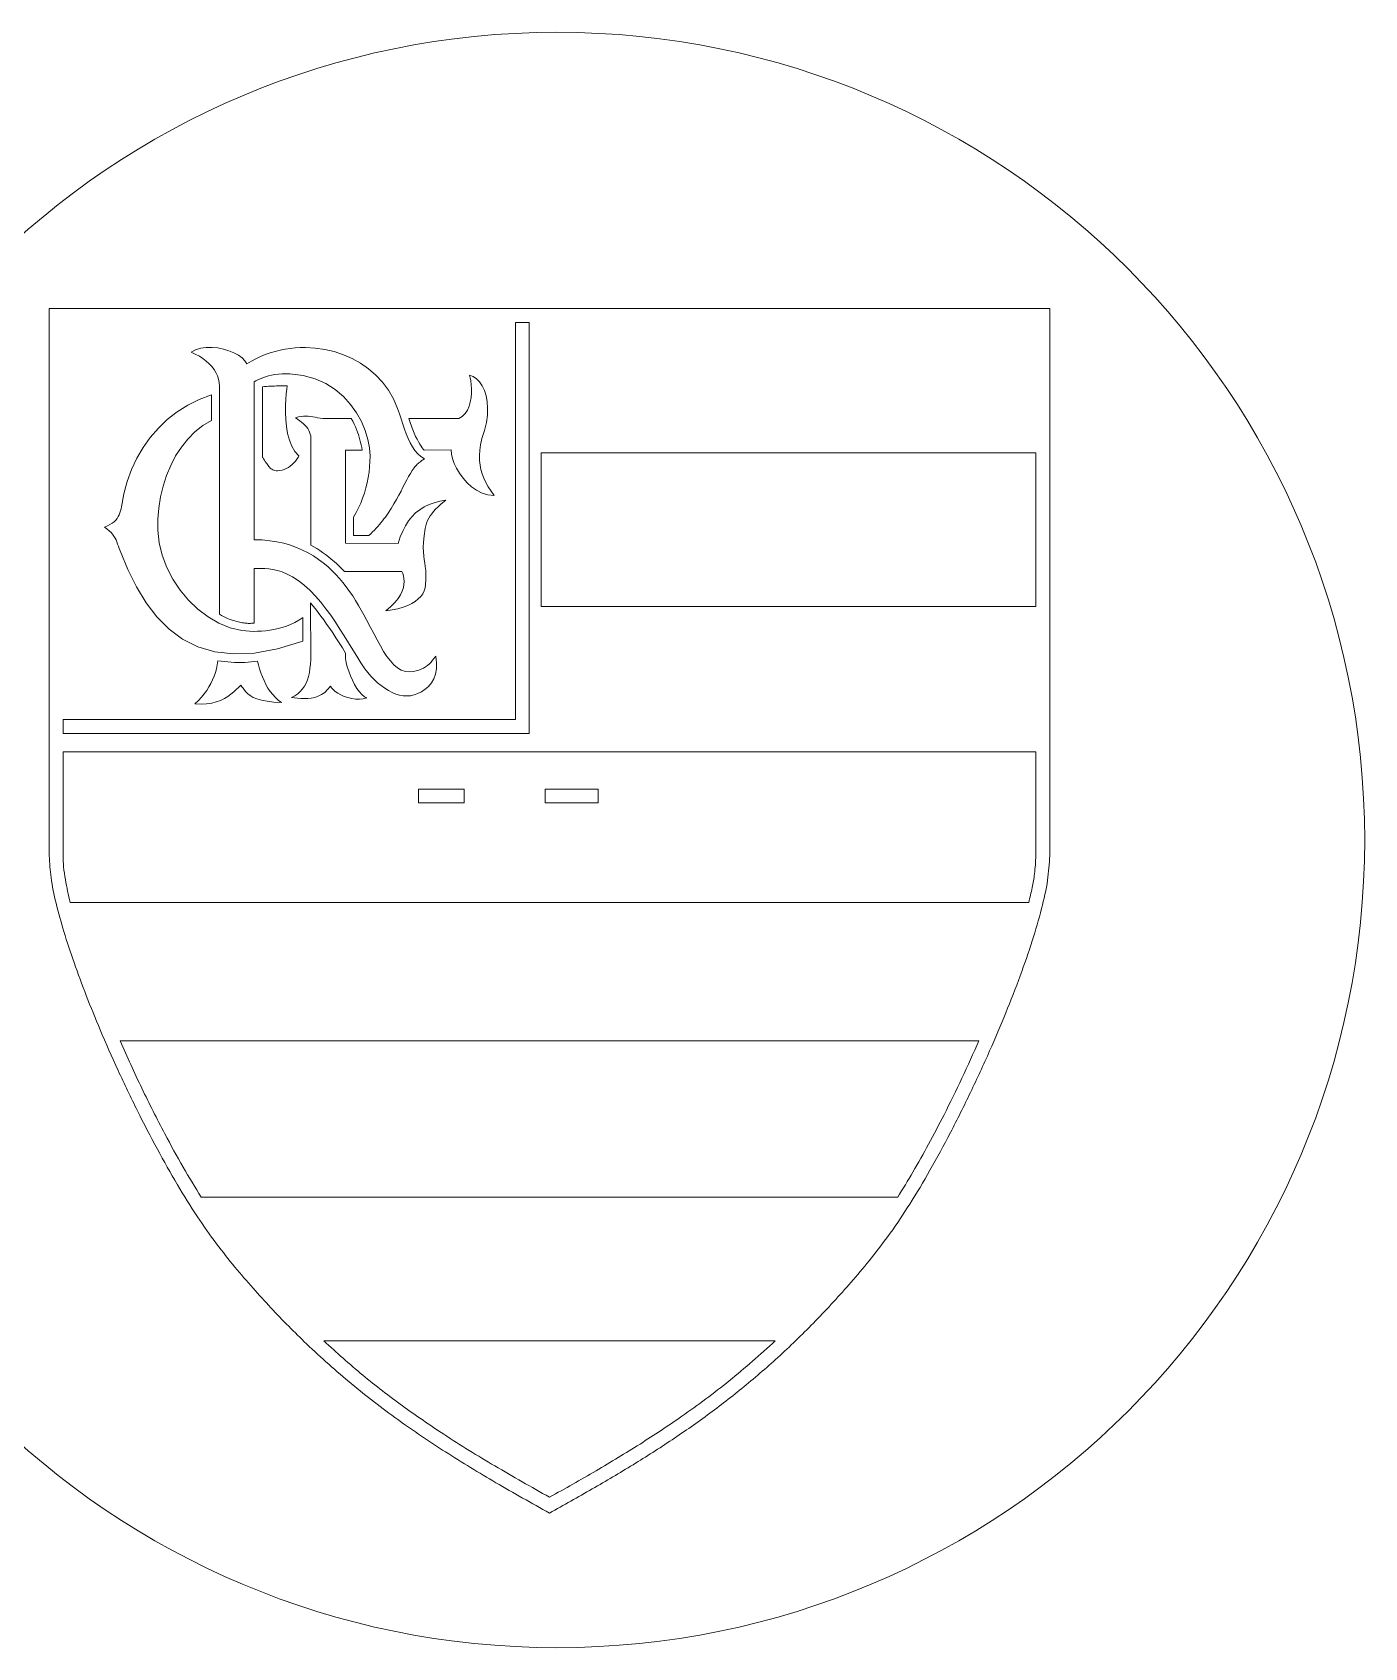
# Model space of a CAD drawing. Header units: millimetres. Extents: x 5 to 1149, y -277 to 912.
# Drawn here: x 762.1 to 1050.7, y 504.7 to 854.7 of the extents above; entities that cross this region are included whole.
import ezdxf

# ---------------------------------------------------------------- set-up
doc = ezdxf.new("R2010")
doc.units = ezdxf.units.MM

msp = doc.modelspace()

# ---------------------------------------------------------------- linework, layer by layer
at = {"color": 7, "linetype": 'Continuous', "lineweight": 15}
for p, q in [((982.48, 794.79), (765.72, 794.79)), ((765.72, 794.79), (765.72, 676.26)), ((982.48, 676.26), (982.48, 794.79)), ((866.71, 791.79), (866.71, 705.74)), ((869.71, 791.79), (866.71, 791.79)), ((869.71, 791.79), (869.71, 702.74)), ((797.44, 785.86), (796.44, 785.35)), ((796.44, 785.35), (797.37, 784.94)), ((797.37, 784.94), (798.24, 784.48)), ((798.56, 786.19), (797.44, 785.86)), ((798.24, 784.48), (799.03, 783.98)), ((799.75, 786.36), (798.56, 786.19)), ((800.99, 786.38), (799.75, 786.36)), ((802.23, 786.26), (800.99, 786.38)), ((803.46, 786.01), (802.23, 786.26)), ((804.63, 785.66), (803.46, 786.01)), ((805.72, 785.22), (804.63, 785.66)), ((806.69, 784.7), (805.72, 785.22)), ((807.5, 784.11), (806.69, 784.7)), ((808.13, 783.48), (807.5, 784.11)), ((811.5, 784.39), (810.49, 783.92)), ((812.53, 784.82), (811.5, 784.39)), ((813.57, 785.19), (812.53, 784.82)), ((814.64, 785.51), (813.57, 785.19)), ((815.72, 785.78), (814.64, 785.51)), ((816.8, 785.99), (815.72, 785.78)), ((817.9, 786.16), (816.8, 785.99)), ((819.01, 786.28), (817.9, 786.16)), ((820.11, 786.34), (819.01, 786.28)), ((821.22, 786.35), (820.11, 786.34)), ((823.33, 786.24), (821.22, 786.35)), ((825.42, 785.94), (823.33, 786.24)), ((827.46, 785.47), (825.42, 785.94)), ((829.45, 784.81), (827.46, 785.47)), ((831.37, 783.97), (829.45, 784.81)), ((799.03, 783.98), (799.75, 783.44)), ((799.75, 783.44), (800.4, 782.86)), ((800.4, 782.86), (800.96, 782.25)), ((800.96, 782.25), (801.45, 781.6)), ((801.45, 781.6), (801.85, 780.93)), ((801.85, 780.93), (802.17, 780.23)), ((808.55, 782.81), (808.13, 783.48)), ((809.51, 783.39), (808.55, 782.81)), ((810.49, 783.92), (809.51, 783.39)), ((814.63, 780.5), (815.39, 780.6)), ((815.39, 780.6), (816.19, 780.66)), ((816.19, 780.66), (817.02, 780.69)), ((817.02, 780.69), (817.87, 780.66)), ((817.87, 780.66), (820.73, 780.3)), ((833.19, 782.95), (831.37, 783.97)), ((834.9, 781.76), (833.19, 782.95)), ((836.48, 780.38), (834.9, 781.76)), ((802.17, 780.23), (802.4, 779.51)), ((802.4, 779.51), (802.54, 778.77)), ((802.54, 778.77), (802.59, 778.02)), ((802.59, 778.02), (802.58, 728.57)), ((810.14, 778.95), (810.5, 779.17)), ((810.14, 744.71), (810.14, 778.95)), ((810.5, 779.17), (810.93, 779.39)), ((810.93, 779.39), (811.42, 779.61)), ((811.42, 779.61), (811.97, 779.82)), ((812.33, 777.91), (811.91, 777.88)), ((811.91, 777.88), (811.91, 762.64)), ((811.97, 779.82), (812.57, 780.02)), ((812.76, 777.93), (812.33, 777.91)), ((812.57, 780.02), (813.21, 780.2)), ((813.19, 777.96), (812.76, 777.93)), ((813.62, 777.98), (813.19, 777.96)), ((813.21, 780.2), (813.9, 780.36)), ((814.06, 778), (813.62, 777.98)), ((813.9, 780.36), (814.63, 780.5)), ((814.51, 778.01), (814.06, 778)), ((814.96, 778.03), (814.51, 778.01)), ((815.42, 778.04), (814.96, 778.03)), ((815.88, 778.06), (815.42, 778.04)), ((816.34, 778.07), (815.88, 778.06)), ((816.82, 778.08), (816.34, 778.07)), ((817.29, 778.09), (816.82, 778.08)), ((817.06, 776.34), (817.18, 777.34)), ((817.18, 777.34), (817.29, 778.09)), ((820.73, 780.3), (823.32, 779.57)), ((823.32, 779.57), (825.64, 778.54)), ((825.64, 778.54), (827.69, 777.24)), ((827.69, 777.24), (829.48, 775.72)), ((837.92, 778.84), (836.48, 780.38)), ((839.19, 777.11), (837.92, 778.84)), ((840.28, 775.22), (839.19, 777.11)), ((857.57, 780.1), (856.78, 780.4)), ((856.78, 780.4), (856.93, 779.82)), ((856.93, 779.82), (857.05, 779.11)), ((857.05, 779.11), (857.15, 778.29)), ((857.15, 778.29), (857.19, 777.4)), ((857.19, 777.4), (857.18, 776.46)), ((858.3, 779.6), (857.57, 780.1)), ((858.96, 778.93), (858.3, 779.6)), ((859.53, 778.08), (858.96, 778.93)), ((860, 777.07), (859.53, 778.08)), ((860.36, 775.92), (860, 777.07)), ((795.73, 773.87), (793.43, 772.42)), ((798.21, 775.1), (795.73, 773.87)), ((800.86, 776.08), (798.21, 775.1)), ((800.86, 770.54), (800.86, 776.08)), ((816.9, 773.78), (816.96, 775.14)), ((816.9, 772.32), (816.9, 773.78)), ((816.96, 775.14), (817.06, 776.34)), ((829.48, 775.72), (831.02, 774.03)), ((831.02, 774.03), (832.31, 772.22)), ((841.18, 773.15), (840.28, 775.22)), ((856.68, 773.65), (856.31, 772.81)), ((856.94, 774.55), (856.68, 773.65)), ((857.1, 775.5), (856.94, 774.55)), ((857.18, 776.46), (857.1, 775.5)), ((860.6, 774.64), (860.36, 775.92)), ((860.69, 773.24), (860.6, 774.64)), ((791.3, 770.77), (789.36, 768.92)), ((793.43, 772.42), (791.3, 770.77)), ((799, 769.44), (800.86, 770.54)), ((816.96, 770.79), (816.9, 772.32)), ((817.11, 769.25), (816.96, 770.79)), ((819.7, 771.31), (819.06, 771.11)), ((819.06, 771.11), (819.53, 770.82)), ((819.53, 770.82), (819.98, 770.51)), ((820.28, 771.43), (819.7, 771.31)), ((819.98, 770.51), (820.39, 770.19)), ((820.83, 771.5), (820.28, 771.43)), ((820.39, 770.19), (820.78, 769.86)), ((821.35, 771.51), (820.83, 771.5)), ((821.85, 771.48), (821.35, 771.51)), ((822.34, 771.41), (821.85, 771.48)), ((822.83, 771.33), (822.34, 771.41)), ((823.34, 771.24), (822.83, 771.33)), ((823.87, 771.15), (823.34, 771.24)), ((824.43, 771.07), (823.87, 771.15)), ((825.03, 771.02), (824.43, 771.07)), ((825.69, 770.99), (825.03, 771.02)), ((831.15, 770.99), (825.69, 770.99)), ((831.47, 770.39), (831.15, 770.99)), ((831.77, 769.79), (831.47, 770.39)), ((832.31, 772.22), (833.36, 770.32)), ((833.36, 770.32), (834.16, 768.39)), ((841.58, 772.01), (841.18, 773.15)), ((841.95, 770.88), (841.58, 772.01)), ((842.32, 769.77), (841.95, 770.88)), ((854.44, 770.98), (843.63, 770.98)), ((843.63, 770.98), (843.9, 770.13)), ((843.9, 770.13), (844.18, 769.31)), ((855.21, 771.44), (854.44, 770.98)), ((855.82, 772.06), (855.21, 771.44)), ((856.31, 772.81), (855.82, 772.06)), ((860.02, 768.41), (860.42, 770.11)), ((860.42, 770.11), (860.64, 771.72)), ((860.64, 771.72), (860.69, 773.24)), ((787.61, 766.89), (786.05, 764.7)), ((789.36, 768.92), (787.61, 766.89)), ((794.34, 764.78), (795.74, 766.54)), ((795.74, 766.54), (797.29, 768.1)), ((797.29, 768.1), (799, 769.44)), ((817.37, 767.74), (817.11, 769.25)), ((817.75, 766.3), (817.37, 767.74)), ((820.78, 769.86), (821.13, 769.51)), ((821.13, 769.51), (821.45, 769.16)), ((821.45, 769.16), (821.72, 768.79)), ((821.72, 768.79), (821.95, 768.4)), ((821.95, 768.4), (822.14, 768.01)), ((822.14, 768.01), (822.27, 767.61)), ((822.27, 767.61), (822.36, 767.2)), ((822.36, 767.2), (822.39, 766.78)), ((822.39, 766.78), (822.39, 743.52)), ((832.04, 769.21), (831.77, 769.79)), ((832.29, 768.63), (832.04, 769.21)), ((832.51, 768.05), (832.29, 768.63)), ((832.71, 767.49), (832.51, 768.05)), ((832.88, 766.93), (832.71, 767.49)), ((833.04, 766.37), (832.88, 766.93)), ((834.16, 768.39), (834.74, 766.47)), ((842.69, 768.68), (842.32, 769.77)), ((843.06, 767.63), (842.69, 768.68)), ((843.47, 766.63), (843.06, 767.63)), ((843.9, 765.69), (843.47, 766.63)), ((844.18, 769.31), (844.48, 768.53)), ((844.48, 768.53), (844.78, 767.8)), ((844.78, 767.8), (845.09, 767.11)), ((845.09, 767.11), (845.4, 766.48)), ((859.16, 765.31), (859.43, 766.64)), ((859.43, 766.64), (860.02, 768.41)), ((786.05, 764.7), (784.7, 762.37)), ((793.11, 762.86), (794.34, 764.78)), ((818.28, 764.99), (817.75, 766.3)), ((818.96, 763.85), (818.28, 764.99)), ((819.82, 762.93), (818.96, 763.85)), ((829.93, 743.94), (829.92, 764.14)), ((829.92, 764.14), (833.5, 764.14)), ((833.18, 765.81), (833.04, 766.37)), ((833.3, 765.25), (833.18, 765.81)), ((833.41, 764.7), (833.3, 765.25)), ((833.5, 764.14), (833.41, 764.7)), ((834.74, 766.47), (835.09, 764.61)), ((835.09, 764.61), (835.22, 762.85)), ((844.39, 764.82), (843.9, 765.69)), ((844.93, 764.03), (844.39, 764.82)), ((845.55, 763.33), (844.93, 764.03)), ((845.4, 766.48), (845.7, 765.91)), ((846.24, 762.73), (845.55, 763.33)), ((845.7, 765.91), (845.99, 765.4)), ((845.99, 765.4), (846.27, 764.97)), ((846.27, 764.97), (846.53, 764.61)), ((846.53, 764.61), (846.76, 764.34)), ((846.76, 764.34), (846.97, 764.15)), ((846.97, 764.15), (852.8, 764.16)), ((852.8, 764.16), (852.87, 763.28)), ((852.87, 763.28), (853.1, 762.31)), ((858.92, 762.95), (859, 764.09)), ((859, 764.09), (859.16, 765.31)), ((872.28, 730.27), (872.28, 763.58)), ((872.28, 763.58), (979.48, 763.58)), ((979.48, 730.27), (979.48, 763.58)), ((783.55, 759.9), (782.61, 757.32)), ((784.7, 762.37), (783.55, 759.9)), ((791.13, 758.61), (792.04, 760.8)), ((792.04, 760.8), (793.11, 762.86)), ((811.91, 762.64), (811.98, 762.52)), ((811.98, 762.52), (812.06, 762.4)), ((812.06, 762.4), (812.13, 762.28)), ((812.13, 762.28), (812.21, 762.17)), ((812.21, 762.17), (812.28, 762.05)), ((812.28, 762.05), (812.36, 761.93)), ((812.36, 761.93), (812.43, 761.82)), ((812.43, 761.82), (812.51, 761.7)), ((812.51, 761.7), (812.59, 761.59)), ((812.59, 761.59), (812.67, 761.47)), ((812.67, 761.47), (812.75, 761.36)), ((812.75, 761.36), (812.83, 761.24)), ((812.83, 761.24), (812.99, 761.01)), ((812.99, 761.01), (813.15, 760.8)), ((813.15, 760.8), (813.3, 760.6)), ((813.3, 760.6), (813.45, 760.41)), ((813.45, 760.41), (813.61, 760.25)), ((813.61, 760.25), (813.77, 760.11)), ((813.77, 760.11), (813.95, 759.98)), ((813.95, 759.98), (814.15, 759.87)), ((814.15, 759.87), (814.37, 759.79)), ((814.37, 759.79), (814.61, 759.72)), ((814.61, 759.72), (814.88, 759.68)), ((814.88, 759.68), (815.19, 759.66)), ((815.19, 759.66), (815.67, 759.69)), ((815.67, 759.69), (816.15, 759.78)), ((816.15, 759.78), (816.62, 759.93)), ((816.62, 759.93), (817.08, 760.14)), ((817.08, 760.14), (817.53, 760.4)), ((817.53, 760.4), (817.95, 760.69)), ((817.95, 760.69), (818.35, 761.02)), ((818.35, 761.02), (818.72, 761.38)), ((818.72, 761.38), (819.06, 761.75)), ((819.06, 761.75), (819.36, 762.14)), ((819.36, 762.14), (819.62, 762.53)), ((819.62, 762.53), (819.82, 762.93)), ((835.14, 760.53), (835.01, 759.36)), ((835.21, 761.69), (835.14, 760.53)), ((835.22, 762.85), (835.21, 761.69)), ((843.96, 759.09), (844.36, 759.73)), ((844.36, 759.73), (844.78, 760.31)), ((844.78, 760.31), (844.94, 760.51)), ((844.94, 760.51), (845.11, 760.7)), ((845.11, 760.7), (845.27, 760.89)), ((845.27, 760.89), (845.44, 761.07)), ((845.44, 761.07), (845.62, 761.24)), ((845.62, 761.24), (845.8, 761.4)), ((845.8, 761.4), (845.99, 761.55)), ((845.99, 761.55), (846.19, 761.7)), ((846.19, 761.7), (846.39, 761.85)), ((847.03, 762.24), (846.24, 762.73)), ((846.39, 761.85), (846.6, 761.98)), ((846.6, 761.98), (846.81, 762.11)), ((846.81, 762.11), (847.03, 762.24)), ((853.1, 762.31), (853.47, 761.27)), ((853.47, 761.27), (853.97, 760.19)), ((853.97, 760.19), (854.6, 759.11)), ((858.94, 761.88), (858.92, 762.95)), ((859.05, 760.87), (858.94, 761.88)), ((859.24, 759.9), (859.05, 760.87)), ((859.52, 758.97), (859.24, 759.9)), ((782.61, 757.32), (781.89, 754.63)), ((789.84, 753.98), (790.4, 756.33)), ((790.4, 756.33), (791.13, 758.61)), ((834.61, 757.06), (834.33, 755.93)), ((834.84, 758.21), (834.61, 757.06)), ((835.01, 759.36), (834.84, 758.21)), ((841.93, 755.26), (842.36, 756.11)), ((842.36, 756.11), (842.78, 756.92)), ((842.78, 756.92), (843.17, 757.69)), ((843.17, 757.69), (843.56, 758.41)), ((843.56, 758.41), (843.96, 759.09)), ((854.6, 759.11), (855.36, 758.06)), ((855.36, 758.06), (856.23, 757.08)), ((856.23, 757.08), (857.21, 756.19)), ((857.21, 756.19), (858.3, 755.43)), ((859.88, 758.05), (859.52, 758.97)), ((860.33, 757.13), (859.88, 758.05)), ((860.84, 756.21), (860.33, 757.13)), ((861.44, 755.26), (860.84, 756.21)), ((781.89, 754.63), (781.39, 751.86)), ((789.46, 751.59), (789.84, 753.98)), ((833.2, 752.65), (832.72, 751.61)), ((833.62, 753.72), (833.2, 752.65)), ((834, 754.81), (833.62, 753.72)), ((834.33, 755.93), (834, 754.81)), ((840.41, 752.49), (840.96, 753.45)), ((840.96, 753.45), (841.46, 754.38)), ((841.46, 754.38), (841.93, 755.26)), ((849.13, 752.73), (848, 752.32)), ((850.34, 753.05), (849.13, 752.73)), ((851.64, 753.29), (850.34, 753.05)), ((850.44, 752.28), (851.02, 752.78)), ((851.02, 752.78), (851.64, 753.29)), ((858.3, 755.43), (859.48, 754.84)), ((859.48, 754.84), (860.75, 754.44)), ((860.75, 754.44), (862.1, 754.27)), ((862.1, 754.27), (861.44, 755.26)), ((780.41, 749.34), (780.12, 748.97)), ((780.65, 749.73), (780.41, 749.34)), ((780.85, 750.14), (780.65, 749.73)), ((781.01, 750.56), (780.85, 750.14)), ((781.15, 750.99), (781.01, 750.56)), ((781.28, 751.42), (781.15, 750.99)), ((781.39, 751.86), (781.28, 751.42)), ((789.24, 746.76), (789.26, 749.17)), ((789.26, 749.17), (789.46, 751.59)), ((832.2, 750.6), (831.63, 749.62)), ((831.63, 749.62), (831.63, 745.63)), ((832.72, 751.61), (832.2, 750.6)), ((837.92, 748.82), (838.24, 749.23)), ((838.24, 749.23), (838.54, 749.64)), ((838.54, 749.64), (838.84, 750.05)), ((838.84, 750.05), (839.13, 750.47)), ((839.13, 750.47), (839.8, 751.5)), ((839.8, 751.5), (840.41, 752.49)), ((844.28, 749.71), (843.54, 748.79)), ((845.09, 750.51), (844.28, 749.71)), ((845.98, 751.21), (845.09, 750.51)), ((846.95, 751.81), (845.98, 751.21)), ((848, 752.32), (846.95, 751.81)), ((847.69, 748.85), (847.95, 749.36)), ((847.95, 749.36), (848.25, 749.86)), ((848.25, 749.86), (848.6, 750.35)), ((848.6, 750.35), (848.99, 750.83)), ((848.99, 750.83), (849.43, 751.31)), ((849.43, 751.31), (849.91, 751.79)), ((849.91, 751.79), (850.44, 752.28)), ((778.31, 747.72), (777.66, 747.47)), ((777.66, 747.47), (778.23, 747.08)), ((778.23, 747.08), (778.72, 746.68)), ((778.88, 747.99), (778.31, 747.72)), ((778.72, 746.68), (779.12, 746.29)), ((779.36, 748.29), (778.88, 747.99)), ((779.12, 746.29), (779.46, 745.89)), ((779.77, 748.62), (779.36, 748.29)), ((779.46, 745.89), (779.75, 745.49)), ((780.12, 748.97), (779.77, 748.62)), ((789.52, 744.04), (789.24, 746.76)), ((831.63, 745.63), (834.97, 745.63)), ((834.97, 745.63), (835.38, 746.02)), ((835.38, 746.02), (835.78, 746.41)), ((835.78, 746.41), (836.16, 746.81)), ((836.16, 746.81), (836.54, 747.21)), ((836.54, 747.21), (836.9, 747.61)), ((836.9, 747.61), (837.25, 748.01)), ((837.25, 748.01), (837.59, 748.41)), ((837.59, 748.41), (837.92, 748.82)), ((842.29, 746.6), (841.76, 745.31)), ((842.88, 747.75), (842.29, 746.6)), ((843.54, 748.79), (842.88, 747.75)), ((846.81, 744.21), (846.95, 745.57)), ((846.95, 745.57), (847.19, 747.18)), ((847.19, 747.18), (847.31, 747.76)), ((847.31, 747.76), (847.48, 748.32)), ((847.48, 748.32), (847.69, 748.85)), ((779.75, 745.49), (779.98, 745.09)), ((779.98, 745.09), (780.19, 744.67)), ((780.19, 744.67), (780.37, 744.23)), ((780.37, 744.23), (780.54, 743.78)), ((780.54, 743.78), (780.72, 743.32)), ((780.72, 743.32), (780.9, 742.82)), ((780.9, 742.82), (781.12, 742.31)), ((781.12, 742.31), (782.78, 738.27)), ((790.18, 741.35), (789.52, 744.04)), ((811.85, 744.66), (810.14, 744.71)), ((813.49, 744.51), (811.85, 744.66)), ((815.05, 744.27), (813.49, 744.51)), ((816.54, 743.94), (815.05, 744.27)), ((817.96, 743.53), (816.54, 743.94)), ((819.31, 743.04), (817.96, 743.53)), ((820.59, 742.49), (819.31, 743.04)), ((821.8, 741.87), (820.59, 742.49)), ((822.39, 743.52), (823.03, 743.18)), ((823.03, 743.18), (823.67, 742.81)), ((823.67, 742.81), (824.31, 742.4)), ((824.31, 742.4), (824.94, 741.97)), ((841.3, 743.9), (829.93, 743.94)), ((841.76, 745.31), (841.3, 743.9)), ((846.76, 743.06), (846.81, 744.21)), ((846.78, 742.06), (846.76, 743.06)), ((846.85, 741.19), (846.78, 742.06)), ((791.18, 738.72), (790.18, 741.35)), ((792.49, 736.2), (791.18, 738.72)), ((810.85, 738.5), (811.6, 738.5)), ((811.6, 738.5), (812.41, 738.48)), ((822.95, 741.2), (821.8, 741.87)), ((824.05, 740.47), (822.95, 741.2)), ((825.08, 739.7), (824.05, 740.47)), ((824.94, 741.97), (825.58, 741.52)), ((826.05, 738.89), (825.08, 739.7)), ((825.58, 741.52), (826.2, 741.04)), ((826.94, 738.07), (826.05, 738.89)), ((826.2, 741.04), (826.82, 740.54)), ((826.82, 740.54), (827.42, 740.03)), ((827.42, 740.03), (828.01, 739.5)), ((828.01, 739.5), (828.58, 738.95)), ((828.58, 738.95), (829.13, 738.39)), ((846.95, 740.4), (846.85, 741.19)), ((847.07, 739.65), (846.95, 740.4)), ((847.18, 738.89), (847.07, 739.65)), ((847.28, 738.08), (847.18, 738.89)), ((782.78, 738.27), (784.63, 734.51)), ((794.07, 733.82), (792.49, 736.2)), ((810.11, 726.65), (810.14, 738.49)), ((810.14, 738.49), (810.85, 738.5)), ((812.41, 738.48), (813.27, 738.42)), ((813.27, 738.42), (814.19, 738.29)), ((814.19, 738.29), (815.16, 738.08)), ((815.16, 738.08), (816.19, 737.75)), ((816.19, 737.75), (817.27, 737.29)), ((817.27, 737.29), (818.42, 736.68)), ((818.42, 736.68), (819.63, 735.89)), ((819.63, 735.89), (820.91, 734.91)), ((827.78, 737.22), (826.94, 738.07)), ((828.59, 736.34), (827.78, 737.22)), ((829.35, 735.42), (828.59, 736.34)), ((829.13, 738.39), (829.66, 737.82)), ((830.08, 734.48), (829.35, 735.42)), ((829.66, 737.82), (842.11, 737.82)), ((842.11, 737.82), (842.29, 737.37)), ((842.29, 737.37), (842.44, 736.86)), ((842.44, 736.86), (842.55, 736.3)), ((842.57, 735.04), (842.44, 734.34)), ((842.55, 736.3), (842.6, 735.69)), ((842.6, 735.69), (842.57, 735.04)), ((847.27, 734.97), (847.34, 736.17)), ((847.33, 737.19), (847.28, 738.08)), ((847.34, 736.17), (847.33, 737.19)), ((784.63, 734.51), (786.72, 731.07)), ((795.89, 731.64), (794.07, 733.82)), ((797.92, 729.68), (795.89, 731.64)), ((820.91, 734.91), (822.25, 733.7)), ((822.25, 733.7), (823.44, 732.48)), ((823.44, 732.48), (824.59, 731.17)), ((830.79, 733.51), (830.08, 734.48)), ((831.46, 732.53), (830.79, 733.51)), ((832.1, 731.52), (831.46, 732.53)), ((832.72, 730.5), (832.1, 731.52)), ((841.3, 731.98), (840.61, 731.12)), ((841.82, 732.81), (841.3, 731.98)), ((842.2, 733.59), (841.82, 732.81)), ((842.44, 734.34), (842.2, 733.59)), ((845.03, 731.37), (845.67, 731.88)), ((845.67, 731.88), (846.2, 732.42)), ((846.2, 732.42), (846.63, 733.01)), ((846.63, 733.01), (846.94, 733.63)), ((846.94, 733.63), (847.16, 734.28)), ((847.16, 734.28), (847.27, 734.97)), ((786.72, 731.07), (789.05, 728.01)), ((789.05, 728.01), (791.68, 725.37)), ((800.13, 728.01), (797.92, 729.68)), ((802.47, 726.64), (800.13, 728.01)), ((802.58, 728.57), (803.02, 728.31)), ((803.02, 728.31), (803.45, 728.08)), ((803.45, 728.08), (803.88, 727.87)), ((822.86, 730.41), (822.35, 731.04)), ((822.35, 731.04), (822.37, 718.75)), ((823.4, 729.72), (822.86, 730.41)), ((823.97, 728.98), (823.4, 729.72)), ((824.56, 728.19), (823.97, 728.98)), ((825.18, 727.35), (824.56, 728.19)), ((824.59, 731.17), (825.68, 729.78)), ((825.68, 729.78), (826.72, 728.34)), ((826.72, 728.34), (827.73, 726.87)), ((833.33, 729.46), (832.72, 730.5)), ((833.91, 728.41), (833.33, 729.46)), ((834.48, 727.36), (833.91, 728.41)), ((839.73, 730.22), (838.66, 729.29)), ((838.66, 729.29), (840.03, 729.51)), ((840.61, 731.12), (839.73, 730.22)), ((840.03, 729.51), (841.27, 729.78)), ((841.27, 729.78), (842.39, 730.11)), ((842.39, 730.11), (843.39, 730.48)), ((843.39, 730.48), (844.27, 730.9)), ((844.27, 730.9), (845.03, 731.37)), ((872.28, 730.27), (979.48, 730.27)), ((791.68, 725.37), (794.62, 723.19)), ((804.92, 725.63), (802.47, 726.64)), ((803.88, 727.87), (804.31, 727.68)), ((804.31, 727.68), (804.73, 727.51)), ((804.73, 727.51), (805.14, 727.36)), ((807.44, 725.02), (804.92, 725.63)), ((805.14, 727.36), (805.54, 727.23)), ((805.54, 727.23), (805.92, 727.11)), ((805.92, 727.11), (806.3, 727.01)), ((806.3, 727.01), (806.65, 726.92)), ((806.65, 726.92), (806.99, 726.85)), ((806.99, 726.85), (807.3, 726.78)), ((807.3, 726.78), (807.58, 726.73)), ((810, 724.85), (807.44, 725.02)), ((807.58, 726.73), (807.85, 726.69)), ((807.85, 726.69), (808.12, 726.66)), ((808.12, 726.66), (808.37, 726.63)), ((808.37, 726.63), (808.61, 726.61)), ((808.61, 726.61), (808.85, 726.6)), ((808.85, 726.6), (809.08, 726.6)), ((809.08, 726.6), (809.3, 726.6)), ((809.3, 726.6), (809.51, 726.61)), ((809.51, 726.61), (809.72, 726.62)), ((809.72, 726.62), (809.92, 726.63)), ((809.92, 726.63), (810.11, 726.65)), ((810.85, 724.88), (810, 724.85)), ((811.72, 724.93), (810.85, 724.88)), ((812.61, 725), (811.72, 724.93)), ((813.5, 725.11), (812.61, 725)), ((814.4, 725.25), (813.5, 725.11)), ((815.31, 725.45), (814.4, 725.25)), ((816.21, 725.69), (815.31, 725.45)), ((817.12, 725.99), (816.21, 725.69)), ((818.02, 726.35), (817.12, 725.99)), ((818.91, 726.79), (818.02, 726.35)), ((819.79, 727.3), (818.91, 726.79)), ((820.66, 727.9), (819.79, 727.3)), ((820.65, 722.73), (820.66, 727.9)), ((825.82, 726.45), (825.18, 727.35)), ((826.48, 725.51), (825.82, 726.45)), ((827.15, 724.52), (826.48, 725.51)), ((827.83, 723.48), (827.15, 724.52)), ((827.73, 726.87), (828.7, 725.37)), ((828.7, 725.37), (829.65, 723.86)), ((835.26, 725.86), (834.48, 727.36)), ((836.02, 724.41), (835.26, 725.86)), ((794.62, 723.19), (797.91, 721.54)), ((797.91, 721.54), (801.58, 720.45)), ((810.17, 720.17), (815.16, 721.07)), ((815.16, 721.07), (820.65, 722.73)), ((828.52, 722.41), (827.83, 723.48)), ((829.22, 721.29), (828.52, 722.41)), ((829.91, 720.12), (829.22, 721.29)), ((829.65, 723.86), (830.57, 722.36)), ((830.57, 722.36), (831.47, 720.89)), ((836.75, 723.02), (836.02, 724.41)), ((837.46, 721.72), (836.75, 723.02)), ((838.17, 720.51), (837.46, 721.72)), ((801.58, 720.45), (805.66, 719.98)), ((802.12, 717.61), (801.94, 716.76)), ((802.27, 718.49), (802.12, 717.61)), ((802.96, 718.39), (802.27, 718.49)), ((803.67, 718.31), (802.96, 718.39)), ((804.4, 718.24), (803.67, 718.31)), ((805.13, 718.19), (804.4, 718.24)), ((805.87, 718.15), (805.13, 718.19)), ((805.66, 719.98), (810.17, 720.17)), ((806.61, 718.13), (805.87, 718.15)), ((807.35, 718.13), (806.61, 718.13)), ((808.08, 718.14), (807.35, 718.13)), ((808.79, 718.18), (808.08, 718.14)), ((809.49, 718.24), (808.79, 718.18)), ((810.17, 718.31), (809.49, 718.24)), ((810.81, 718.41), (810.17, 718.31)), ((811.03, 717.58), (810.81, 718.41)), ((811.28, 716.73), (811.03, 717.58)), ((822.31, 717.75), (822.21, 716.81)), ((822.37, 718.75), (822.31, 717.75)), ((829.91, 719.72), (829.91, 720.12)), ((829.94, 718.96), (829.91, 719.72)), ((830.07, 718.11), (829.94, 718.96)), ((830.29, 717.18), (830.07, 718.11)), ((831.47, 720.89), (832.36, 719.46)), ((832.36, 719.46), (833.24, 718.08)), ((833.24, 718.08), (834.12, 716.78)), ((838.89, 719.41), (838.17, 720.51)), ((839.62, 718.45), (838.89, 719.41)), ((840.38, 717.62), (839.62, 718.45)), ((841.17, 716.96), (840.38, 717.62)), ((848.07, 717.84), (847.68, 717.49)), ((848.44, 718.22), (848.07, 717.84)), ((848.78, 718.63), (848.44, 718.22)), ((849.12, 719.06), (848.78, 718.63)), ((849.44, 719.52), (849.12, 719.06)), ((849.65, 718.08), (849.44, 719.52)), ((849.63, 716.78), (849.65, 718.08)), ((801.12, 714.34), (800.75, 713.57)), ((801.44, 715.13), (801.12, 714.34)), ((801.71, 715.93), (801.44, 715.13)), ((801.94, 716.76), (801.71, 715.93)), ((811.57, 715.88), (811.28, 716.73)), ((811.9, 715.03), (811.57, 715.88)), ((812.26, 714.19), (811.9, 715.03)), ((812.67, 713.37), (812.26, 714.19)), ((821.65, 714.34), (821.36, 713.63)), ((821.89, 715.1), (821.65, 714.34)), ((822.08, 715.93), (821.89, 715.1)), ((822.21, 716.81), (822.08, 715.93)), ((830.6, 716.22), (830.29, 717.18)), ((830.97, 715.24), (830.6, 716.22)), ((831.39, 714.28), (830.97, 715.24)), ((831.87, 713.37), (831.39, 714.28)), ((834.12, 716.78), (834.74, 715.95)), ((834.74, 715.95), (835.41, 715.17)), ((835.41, 715.17), (836.11, 714.42)), ((836.11, 714.42), (836.85, 713.73)), ((842, 716.48), (841.17, 716.96)), ((842.89, 716.19), (842, 716.48)), ((843.84, 716.11), (842.89, 716.19)), ((844.54, 716.17), (843.84, 716.11)), ((845.19, 716.28), (844.54, 716.17)), ((845.78, 716.44), (845.19, 716.28)), ((846.32, 716.64), (845.78, 716.44)), ((846.81, 716.89), (846.32, 716.64)), ((847.26, 717.17), (846.81, 716.89)), ((847.68, 717.49), (847.26, 717.17)), ((848.53, 713.7), (849.05, 714.6)), ((849.05, 714.6), (849.42, 715.62)), ((849.42, 715.62), (849.63, 716.78)), ((798.7, 710.59), (798.03, 709.87)), ((799.3, 711.32), (798.7, 710.59)), ((799.84, 712.06), (799.3, 711.32)), ((800.32, 712.81), (799.84, 712.06)), ((800.75, 713.57), (800.32, 712.81)), ((803.66, 710.31), (804.4, 710.76)), ((804.4, 710.76), (805.08, 711.24)), ((805.08, 711.24), (805.69, 711.74)), ((805.69, 711.74), (806.24, 712.24)), ((806.24, 712.24), (806.74, 712.73)), ((806.74, 712.73), (807.2, 713.18)), ((807.2, 713.18), (807.45, 712.88)), ((807.45, 712.88), (807.7, 712.53)), ((807.7, 712.53), (807.99, 712.15)), ((807.99, 712.15), (808.33, 711.75)), ((808.33, 711.75), (808.75, 711.34)), ((808.75, 711.34), (809.27, 710.94)), ((809.27, 710.94), (809.93, 710.57)), ((809.93, 710.57), (810.73, 710.23)), ((813.11, 712.59), (812.67, 713.37)), ((813.6, 711.84), (813.11, 712.59)), ((814.13, 711.15), (813.6, 711.84)), ((814.71, 710.52), (814.13, 711.15)), ((815.34, 709.96), (814.71, 710.52)), ((818.93, 710.93), (818.22, 710.54)), ((818.22, 710.54), (818.86, 710.45)), ((819.56, 711.36), (818.93, 710.93)), ((820.11, 711.85), (819.56, 711.36)), ((820.59, 712.39), (820.11, 711.85)), ((821.01, 712.98), (820.59, 712.39)), ((821.36, 713.63), (821.01, 712.98)), ((822.5, 710.4), (823.26, 710.56)), ((823.26, 710.56), (824, 710.82)), ((824, 710.82), (824.72, 711.18)), ((824.72, 711.18), (825.4, 711.65)), ((825.4, 711.65), (826.04, 712.26)), ((826.04, 712.26), (826.62, 713.01)), ((826.62, 713.01), (826.85, 712.64)), ((826.85, 712.64), (827.21, 712.25)), ((827.21, 712.25), (827.69, 711.85)), ((827.69, 711.85), (828.26, 711.46)), ((828.26, 711.46), (828.92, 711.1)), ((828.92, 711.1), (829.65, 710.78)), ((829.65, 710.78), (830.43, 710.51)), ((830.43, 710.51), (831.25, 710.3)), ((832.38, 712.52), (831.87, 713.37)), ((832.91, 711.78), (832.38, 712.52)), ((833.46, 711.16), (832.91, 711.78)), ((834.01, 710.71), (833.46, 711.16)), ((834.55, 710.43), (834.01, 710.71)), ((836.85, 713.73), (837.62, 713.1)), ((837.62, 713.1), (838.4, 712.53)), ((838.4, 712.53), (839.21, 712.04)), ((839.21, 712.04), (840.02, 711.62)), ((840.02, 711.62), (840.83, 711.29)), ((840.83, 711.29), (841.63, 711.05)), ((841.63, 711.05), (842.43, 710.91)), ((842.43, 710.91), (843.21, 710.87)), ((843.21, 710.87), (843.96, 710.93)), ((843.96, 710.93), (844.76, 711.11)), ((844.76, 711.11), (845.58, 711.39)), ((845.58, 711.39), (846.4, 711.79)), ((846.4, 711.79), (847.18, 712.31)), ((847.18, 712.31), (847.9, 712.94)), ((847.9, 712.94), (848.53, 713.7)), ((798.03, 709.87), (797.29, 709.15)), ((797.29, 709.15), (798.61, 709.08)), ((798.61, 709.08), (799.82, 709.14)), ((799.82, 709.14), (800.92, 709.3)), ((800.92, 709.3), (801.92, 709.56)), ((801.92, 709.56), (802.83, 709.9)), ((802.83, 709.9), (803.66, 710.31)), ((810.73, 710.23), (811.72, 709.94)), ((811.72, 709.94), (812.91, 709.71)), ((812.91, 709.71), (814.33, 709.55)), ((814.33, 709.55), (816.01, 709.48)), ((816.01, 709.48), (815.34, 709.96)), ((818.86, 710.45), (819.54, 710.37)), ((819.54, 710.37), (820.25, 710.31)), ((820.25, 710.31), (820.99, 710.29)), ((820.99, 710.29), (821.74, 710.31)), ((821.74, 710.31), (822.5, 710.4)), ((831.25, 710.3), (832.09, 710.18)), ((832.09, 710.18), (832.93, 710.15)), ((832.93, 710.15), (833.75, 710.23)), ((833.75, 710.23), (834.55, 710.43)), ((866.71, 705.74), (768.72, 705.74)), ((768.72, 705.74), (768.72, 702.74)), ((869.71, 702.74), (768.72, 702.74)), ((768.72, 698.74), (768.72, 676.26)), ((768.72, 698.74), (979.48, 698.74)), ((979.48, 676.26), (979.48, 698.74)), ((855.63, 690.69), (845.71, 690.69)), ((845.71, 690.69), (845.71, 687.69)), ((855.63, 687.69), (855.63, 690.69)), ((873.15, 690.69), (873.15, 687.69)), ((884.65, 690.69), (873.15, 690.69)), ((884.65, 687.69), (884.65, 690.69)), ((845.71, 687.69), (855.63, 687.69)), ((873.15, 687.69), (884.65, 687.69)), ((770.27, 666.11), (977.92, 666.11)), ((781.06, 636.14), (967.14, 636.14)), ((798.66, 602.26), (949.53, 602.26)), ((825.2, 571.11), (923, 571.11))]:
    msp.add_line(p, q, dxfattribs=at)
msp.add_circle((875.7, 679.66), 175, dxfattribs=at)
for points, knots in [([(765.72, 676.26), (765.81, 674.67), (766.02, 671.21), (767.22, 665.73), (768.91, 659.59), (771.12, 652.91), (773.75, 645.83), (776.93, 638.03), (780.61, 629.7), (784.74, 621.07), (789.01, 612.81), (793.32, 605.13), (797.57, 598.27), (801.77, 592.33), (805.84, 587.21), (809.8, 582.61), (813.68, 578.34), (817.55, 574.31), (823.27, 568.69), (831.02, 561.79), (841.12, 554.01), (851.61, 546.94), (862.62, 540.25), (870.22, 535.99), (874.1, 533.82)], [0, 0, 0, 0, 0.025685, 0.055848, 0.090288, 0.128378, 0.169328, 0.212276, 0.264232, 0.316216, 0.366724, 0.414276, 0.458276, 0.496963, 0.531594, 0.563857, 0.59479, 0.624771, 0.653973, 0.724194, 0.792082, 0.859518, 0.928289, 1, 1, 1, 1]), ([(768.72, 676.26), (768.75, 675.45), (768.81, 673.71), (769.31, 670.31), (769.89, 667.76), (770.27, 666.11)], [0, 0, 0, 0, 0.235604, 0.5069, 1, 1, 1, 1]), ([(874.1, 533.82), (877.2, 535.56), (883.29, 538.96), (892.17, 544.22), (900.68, 549.65), (908.89, 555.4), (916.87, 561.61), (924.69, 568.45), (932.43, 576.04), (938.8, 583.02), (944, 589.22), (948.13, 594.65), (952.36, 600.98), (956.69, 608.28), (961.07, 616.37), (965.38, 625), (969.37, 633.65), (972.95, 642.07), (976.04, 650.02), (978.66, 657.55), (980.66, 664.46), (982.11, 670.61), (982.36, 674.49), (982.48, 676.26)], [0, 0, 0, 0, 0.05733, 0.112612, 0.166603, 0.220181, 0.274255, 0.329773, 0.387748, 0.449159, 0.4822, 0.518286, 0.559085, 0.60513, 0.655121, 0.707522, 0.760741, 0.808883, 0.855154, 0.898372, 0.937436, 0.97144, 1, 1, 1, 1]), ([(977.92, 666.11), (978.18, 667.18), (978.66, 669.23), (979.28, 672.61), (979.4, 674.93), (979.48, 676.26)], [0, 0, 0, 0, 0.322938, 0.613758, 1, 1, 1, 1]), ([(781.06, 636.14), (782.61, 632.7), (785.67, 625.9), (790.29, 616.79), (794.58, 608.91), (797.34, 604.41), (798.66, 602.26)], [0, 0, 0, 0, 0.295856, 0.585799, 0.801464, 1, 1, 1, 1]), ([(949.53, 602.26), (950.65, 604.07), (952.97, 607.84), (956.3, 613.82), (959.84, 620.59), (963.51, 628.06), (965.92, 633.44), (967.14, 636.14)], [0, 0, 0, 0, 0.167209, 0.347388, 0.536949, 0.767464, 1, 1, 1, 1]), ([(825.2, 571.11), (827.98, 568.61), (833.46, 563.68), (842.2, 556.99), (851.75, 550.42), (862.4, 543.85), (870.14, 539.49), (874.1, 537.26)], [0, 0, 0, 0, 0.188069, 0.370981, 0.552919, 0.771418, 1, 1, 1, 1]), ([(874.1, 537.26), (877.47, 539.15), (884.08, 542.87), (893.68, 548.68), (903.36, 555.09), (913.26, 562.41), (919.72, 568.18), (923, 571.11)], [0, 0, 0, 0, 0.194744, 0.381598, 0.564156, 0.779024, 1, 1, 1, 1])]:
    msp.add_open_spline(points, degree=3, knots=knots, dxfattribs=at)

doc.saveas('drawing.dxf')
